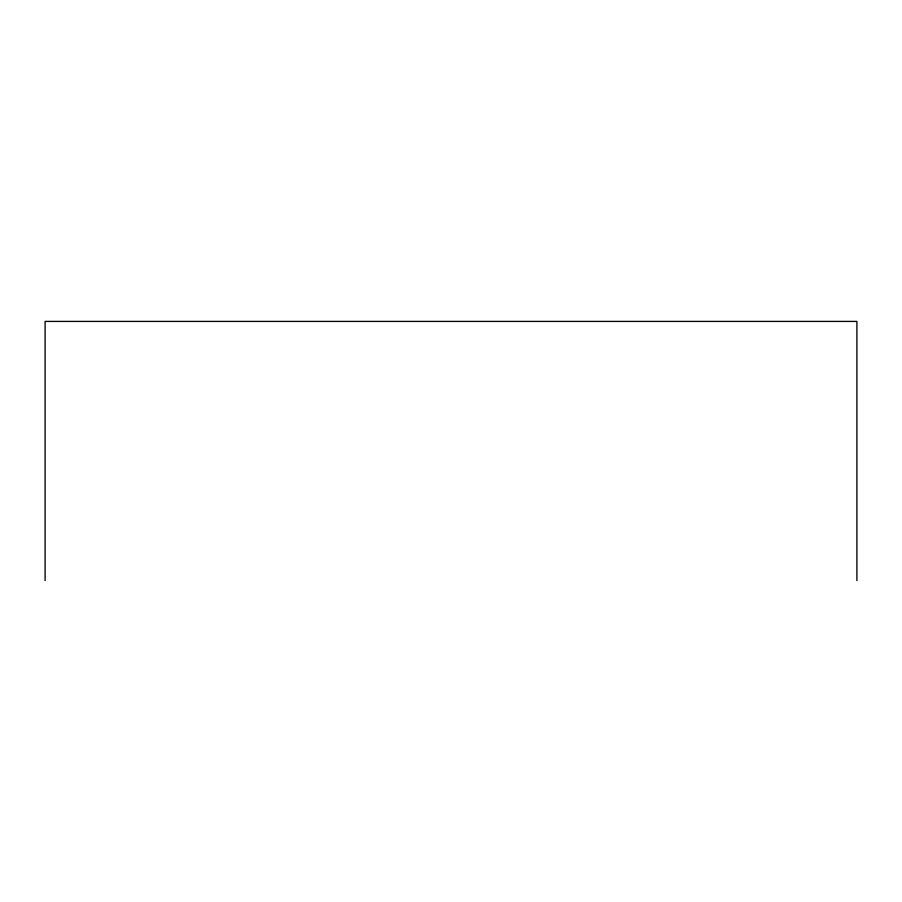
<?xml version="1.0" encoding="UTF-8"?>
<svg xmlns="http://www.w3.org/2000/svg" width="902" height="902" viewBox="0 0 902 902"><rect width="100%" height="100%" fill="white"/><g stroke="black" fill="none" stroke-linecap="round" stroke-linejoin="round"><path stroke-width="1.35" d="M856.9 580.584L856.9 321.416L45.1 321.416L45.1 580.584"/></g></svg>
